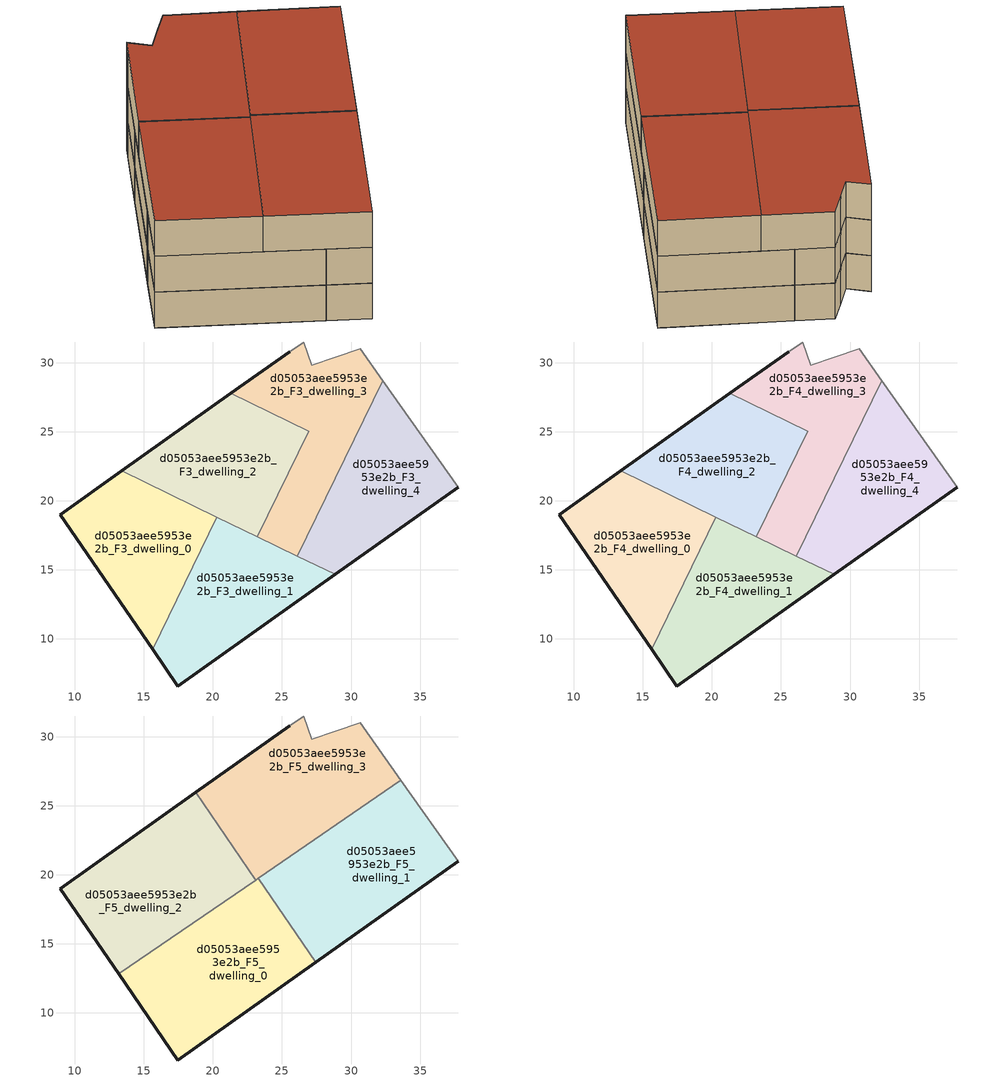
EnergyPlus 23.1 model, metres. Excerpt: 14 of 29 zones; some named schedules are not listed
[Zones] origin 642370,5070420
d05053aee5953e2b_F3_dwelling_0
 floor to d05053aee5953e2b_F2_dwelling_0 (EU_floor_Construction): 15.63,9.22 20.28,18.81 13.39,22.15 8.94,18.99 z9
 wall outside (EU_wall_Construction): 15.63,9.22 8.94,18.99 13.39,22.15 z9:12
 wall to d05053aee5953e2b_F3_dwelling_1 (EU_wall_Construction): 20.28,18.81 15.63,9.22 z9:12
 wall to d05053aee5953e2b_F3_dwelling_2 (EU_wall_Construction): 13.39,22.15 20.28,18.81 z9:12
d05053aee5953e2b_F3_dwelling_1
 floor to d05053aee5953e2b_F2_dwelling_1 (EU_floor_Construction): 28.84,14.66 20.28,18.81 15.63,9.22 17.45,6.58 z9
 wall outside (EU_wall_Construction): 28.84,14.66 17.45,6.58 15.63,9.22 z9:12
 wall to d05053aee5953e2b_F3_dwelling_3 (EU_wall_Construction): 23.22,17.39 26.12,15.98 z9:12
 wall to d05053aee5953e2b_F3_dwelling_4 (EU_wall_Construction): 26.12,15.98 28.84,14.66 z9:12
 wall to d05053aee5953e2b_F3_dwelling_2 (EU_wall_Construction): 20.28,18.81 23.22,17.39 z9:12
d05053aee5953e2b_F3_dwelling_2
 floor to d05053aee5953e2b_F2_dwelling_2 (EU_floor_Construction): 23.22,17.39 26.94,25.04 21.31,27.77 13.39,22.15 z9
 wall outside (EU_wall_Construction): 13.39,22.15 21.31,27.77 z9:12
 wall to d05053aee5953e2b_F3_dwelling_3 (EU_wall_Construction): 21.31,27.77 26.94,25.04 23.22,17.39 z9:12
d05053aee5953e2b_F3_dwelling_3
 floor to d05053aee5953e2b_F2_dwelling_3 (EU_floor_Construction): 26.12,15.98 32.29,28.7 30.66,30.99 28.86,30.39 27.16,29.79 26.56,31.49 25.56,30.79 21.31,27.77 26.94,25.04 23.22,17.39 z9
 wall outside (EU_wall_Construction): 21.31,27.77 25.56,30.79 z9:12
 wall adiabatic (EU_wall_Construction): 25.56,30.79 26.56,31.49 27.16,29.79 28.86,30.39 30.66,30.99 32.29,28.7 z9:12
 wall to d05053aee5953e2b_F3_dwelling_4 (EU_wall_Construction): 32.29,28.7 26.12,15.98 z9:12
d05053aee5953e2b_F3_dwelling_4
 floor to d05053aee5953e2b_F2_dwelling_4 (EU_floor_Construction): 37.76,20.98 32.29,28.7 26.12,15.98 28.84,14.66 z9
 wall outside (EU_wall_Construction): 37.76,20.98 28.84,14.66 z9:12
 wall adiabatic (EU_wall_Construction): 32.29,28.7 37.76,20.98 z9:12
d05053aee5953e2b_F4_dwelling_0
 floor to d05053aee5953e2b_F3_dwelling_0 (EU_floor_Construction): 15.63,9.22 20.28,18.81 13.39,22.15 8.94,18.99 z12
 wall outside (EU_wall_Construction): 15.63,9.22 8.94,18.99 13.39,22.15 z12:15
 wall to d05053aee5953e2b_F4_dwelling_1 (EU_wall_Construction): 20.28,18.81 15.63,9.22 z12:15
 wall to d05053aee5953e2b_F4_dwelling_2 (EU_wall_Construction): 13.39,22.15 20.28,18.81 z12:15
 ceiling adiabatic (EU_roof_Construction): 20.28,18.81 19.46,17.11 13.18,12.81 8.94,18.99 13.39,22.15 z15; 19.46,17.11 15.63,9.22 13.18,12.81 z15
d05053aee5953e2b_F4_dwelling_1
 floor to d05053aee5953e2b_F3_dwelling_1 (EU_floor_Construction): 28.84,14.66 20.28,18.81 15.63,9.22 17.45,6.58 z12
 wall outside (EU_wall_Construction): 28.84,14.66 17.45,6.58 15.63,9.22 z12:15
 wall to d05053aee5953e2b_F4_dwelling_3 (EU_wall_Construction): 23.22,17.39 26.12,15.98 z12:15
 wall to d05053aee5953e2b_F4_dwelling_4 (EU_wall_Construction): 26.12,15.98 28.84,14.66 z12:15
 wall to d05053aee5953e2b_F4_dwelling_2 (EU_wall_Construction): 20.28,18.81 23.22,17.39 z12:15
d05053aee5953e2b_F4_dwelling_2
 floor to d05053aee5953e2b_F3_dwelling_2 (EU_floor_Construction): 23.22,17.39 26.94,25.04 21.31,27.77 13.39,22.15 z12
 wall outside (EU_wall_Construction): 13.39,22.15 21.31,27.77 z12:15
 wall to d05053aee5953e2b_F4_dwelling_3 (EU_wall_Construction): 21.31,27.77 26.94,25.04 23.22,17.39 z12:15
d05053aee5953e2b_F4_dwelling_3
 floor to d05053aee5953e2b_F3_dwelling_3 (EU_floor_Construction): 26.12,15.98 32.29,28.7 30.66,30.99 28.86,30.39 27.16,29.79 26.56,31.49 25.56,30.79 21.31,27.77 26.94,25.04 23.22,17.39 z12
 wall outside (EU_wall_Construction): 21.31,27.77 25.56,30.79 z12:15
 wall adiabatic (EU_wall_Construction): 25.56,30.79 26.56,31.49 27.16,29.79 28.86,30.39 30.66,30.99 32.29,28.7 z12:15
 wall to d05053aee5953e2b_F4_dwelling_4 (EU_wall_Construction): 32.29,28.7 26.12,15.98 z12:15
 ceiling adiabatic (EU_roof_Construction): 23.92,18.82 25.73,16.17 23.22,17.39 z15
d05053aee5953e2b_F4_dwelling_4
 floor to d05053aee5953e2b_F3_dwelling_4 (EU_floor_Construction): 37.76,20.98 32.29,28.7 26.12,15.98 28.84,14.66 z12
 wall outside (EU_wall_Construction): 37.76,20.98 28.84,14.66 z12:15
 wall adiabatic (EU_wall_Construction): 32.29,28.7 37.76,20.98 z12:15
d05053aee5953e2b_F5_dwelling_0
 floor to d05053aee5953e2b_F4_dwelling_1 (EU_floor_Construction): 27.45,13.67 25.73,16.17 21.25,18.34 19.46,17.11 15.63,9.22 17.45,6.58 z15
 floor to d05053aee5953e2b_F4_dwelling_2 (EU_floor_Construction): 23.22,17.39 23.92,18.82 23.29,19.74 21.25,18.34 z15
 floor adiabatic (EU_floor_Construction): 17.45,6.58 15.63,9.22 19.46,17.11 21.25,18.34 25.73,16.17 23.92,18.82 23.22,17.39 21.25,18.34 23.29,19.74 13.18,12.81 z15
 wall outside (EU_wall_Construction): 27.45,13.67 17.45,6.58 13.18,12.81 z15:18
 wall to d05053aee5953e2b_F5_dwelling_1 (EU_wall_Construction): 23.29,19.74 27.45,13.67 z15:18
 wall to d05053aee5953e2b_F5_dwelling_2 (EU_wall_Construction): 13.18,12.81 23.1,19.61 z15:18
 wall to d05053aee5953e2b_F5_dwelling_3 (EU_wall_Construction): 23.1,19.61 23.29,19.74 z15:18
 roof outside (EU_roof_Construction): 23.29,19.74 27.45,13.67 17.45,6.58 13.18,12.81 z18
d05053aee5953e2b_F5_dwelling_1
 floor to d05053aee5953e2b_F4_dwelling_4 (EU_floor_Construction): 37.76,20.98 33.62,26.82 30.26,24.52 26.12,15.98 28.84,14.66 z15
 floor to d05053aee5953e2b_F4_dwelling_1 (EU_floor_Construction): 28.84,14.66 25.73,16.17 27.45,13.67 z15
 floor to d05053aee5953e2b_F4_dwelling_3 (EU_floor_Construction): 26.12,15.98 30.26,24.52 24.9,20.84 23.92,18.82 25.73,16.17 z15
 floor to d05053aee5953e2b_F4_dwelling_2 (EU_floor_Construction): 23.92,18.82 24.9,20.84 23.29,19.74 z15
 wall outside (EU_wall_Construction): 37.76,20.98 27.45,13.67 z15:18
 wall adiabatic (EU_wall_Construction): 33.62,26.82 37.76,20.98 z15:18
 wall to d05053aee5953e2b_F5_dwelling_3 (EU_wall_Construction): 23.29,19.74 33.62,26.82 z15:18
 roof outside (EU_roof_Construction): 33.62,26.82 37.76,20.98 27.45,13.67 23.29,19.74 z18
d05053aee5953e2b_F5_dwelling_2
 floor to d05053aee5953e2b_F4_dwelling_1 (EU_floor_Construction): 21.25,18.34 20.28,18.81 19.46,17.11 z15
 floor to d05053aee5953e2b_F4_dwelling_2 (EU_floor_Construction): 23.1,19.61 18.75,25.96 13.39,22.15 21.25,18.34 z15
 floor adiabatic (EU_floor_Construction): 19.46,17.11 20.28,18.81 21.25,18.34 13.39,22.15 18.75,25.96 8.94,18.99 13.18,12.81 20.86,18.07 z15
 wall outside (EU_wall_Construction): 13.18,12.81 8.94,18.99 18.75,25.96 z15:18
 wall to d05053aee5953e2b_F5_dwelling_3 (EU_wall_Construction): 18.75,25.96 23.1,19.61 z15:18
 roof outside (EU_roof_Construction): 18.75,25.96 23.1,19.61 13.18,12.81 8.94,18.99 z18
d05053aee5953e2b_F5_dwelling_3
 floor to d05053aee5953e2b_F4_dwelling_3 (EU_floor_Construction): 30.26,24.52 32.29,28.7 30.66,30.99 28.86,30.39 27.16,29.79 26.56,31.49 25.56,30.79 21.31,27.77 26.94,25.04 24.9,20.84 z15
 floor to d05053aee5953e2b_F4_dwelling_2 (EU_floor_Construction): 24.9,20.84 26.94,25.04 21.31,27.77 18.75,25.96 23.1,19.61 z15
 floor to d05053aee5953e2b_F4_dwelling_4 (EU_floor_Construction): 33.62,26.82 32.29,28.7 30.26,24.52 z15
 wall outside (EU_wall_Construction): 18.75,25.96 25.56,30.79 z15:18
 wall adiabatic (EU_wall_Construction): 25.56,30.79 26.56,31.49 27.16,29.79 28.86,30.39 30.66,30.99 33.62,26.82 z15:18
 roof outside (EU_roof_Construction): 30.66,30.99 33.62,26.82 23.1,19.61 18.75,25.96 25.56,30.79 26.56,31.49 27.16,29.79 28.86,30.39 z18
[Building]
EU S2 Campaign: North Axis=0; Terrain=City; Solar Distribution=FullExterior
[Site:Location]
Lyon-Bron: Latitude=45.75; Longitude=5; Time Zone=1; Elevation=198
[SizingPeriod:WeatherFileDays]
AnnualSizingPeriod: Begin Month=1; Begin Day of Month=1; End Month=12; End Day of Month=31; Day of Week for Start Day=Monday; Use Weather File Daylight Saving Period=No; Use Weather File Rain and Snow Indicators=No
[MATERIAL]
EU_InternalMass_Material: Roughness=MediumRough; Thickness=0.1; Conductivity=1; Density=1800; Specific Heat=900; Thermal Absorptance=0.9; Solar Absorptance=0.7; Visible Absorptance=0.7
[MATERIAL:NOMASS] Roughness=MediumRough; Thermal Absorptance=0.9; Solar Absorptance=0.7; Visible Absorptance=0.7
Name | Thermal Resistance
EU_wall_NoMass | 0.776494
EU_roof_NoMass | 0.486893
EU_floor_NoMass | 0.421597
[CONSTRUCTION]
EU_wall_Construction: EU_wall_NoMass
EU_roof_Construction: EU_roof_NoMass
EU_floor_Construction: EU_floor_NoMass
EU_InternalMass_Construction: EU_InternalMass_Material
[ZONE] Type=1; Multiplier=1; Ceiling Height=autocalculate; Floor Area=autocalculate; Part of Total Floor Area=Yes
Name | Volume
d05053aee5953e2b_F3_dwelling_0; d05053aee5953e2b_F4_dwelling_0 | 219.287
d05053aee5953e2b_F5_dwelling_0 | 274.137
d05053aee5953e2b_F3_dwelling_1; d05053aee5953e2b_F4_dwelling_1 | 219.286
d05053aee5953e2b_F5_dwelling_1; d05053aee5953e2b_F5_dwelling_2 | 274.118
d05053aee5953e2b_F3_dwelling_2; d05053aee5953e2b_F4_dwelling_2 | 219.289
d05053aee5953e2b_F3_dwelling_3; d05053aee5953e2b_F4_dwelling_3 | 219.28
d05053aee5953e2b_F5_dwelling_3 | 274.096
d05053aee5953e2b_F3_dwelling_4; d05053aee5953e2b_F4_dwelling_4 | 219.279
[INTERNALMASS] Construction=EU_InternalMass_Construction
Name | Zone or ZoneList | Surface Area
d05053aee5953e2b_F3_dwelling_0_EU_InternalMass | d05053aee5953e2b_F3_dwelling_0 | 73.0948
d05053aee5953e2b_F3_dwelling_1_EU_InternalMass | d05053aee5953e2b_F3_dwelling_1 | 73.0965
d05053aee5953e2b_F3_dwelling_2_EU_InternalMass | d05053aee5953e2b_F3_dwelling_2 | 73.0976
d05053aee5953e2b_F3_dwelling_3_EU_InternalMass | d05053aee5953e2b_F3_dwelling_3 | 73.0937
d05053aee5953e2b_F3_dwelling_4_EU_InternalMass | d05053aee5953e2b_F3_dwelling_4 | 73.092
d05053aee5953e2b_F4_dwelling_0_EU_InternalMass | d05053aee5953e2b_F4_dwelling_0 | 73.0948
d05053aee5953e2b_F4_dwelling_1_EU_InternalMass | d05053aee5953e2b_F4_dwelling_1 | 73.0965
d05053aee5953e2b_F4_dwelling_2_EU_InternalMass | d05053aee5953e2b_F4_dwelling_2 | 73.0976
d05053aee5953e2b_F4_dwelling_3_EU_InternalMass | d05053aee5953e2b_F4_dwelling_3 | 73.0937
d05053aee5953e2b_F4_dwelling_4_EU_InternalMass | d05053aee5953e2b_F4_dwelling_4 | 73.092
d05053aee5953e2b_F5_dwelling_0_EU_InternalMass | d05053aee5953e2b_F5_dwelling_0 | 91.3788
d05053aee5953e2b_F5_dwelling_1_EU_InternalMass | d05053aee5953e2b_F5_dwelling_1 | 91.3735
d05053aee5953e2b_F5_dwelling_2_EU_InternalMass | d05053aee5953e2b_F5_dwelling_2 | 91.3728
d05053aee5953e2b_F5_dwelling_3_EU_InternalMass | d05053aee5953e2b_F5_dwelling_3 | 91.366
[OTHEREQUIPMENT] Fuel Type=Electricity; Design Level Calculation Method=Watts/Area; Power per Zone Floor Area=1; Fraction Latent=0; Fraction Radiant=0; Fraction Lost=0; Carbon Dioxide Generation Rate=0; EndUse Subcategory=EU_Step8_InternalGains
Name | Zone or ZoneList or Space or SpaceList | Schedule
EU_Step8_InternalGain_d05053aee5953e2b_F3_dwelling_0_f000 | d05053aee5953e2b_F3_dwelling_0 | EU_Step8_GainSchedule_d05053aee5953e2b_F3_dwelling_0_f000
EU_Step8_InternalGain_d05053aee5953e2b_F3_dwelling_1_f000 | d05053aee5953e2b_F3_dwelling_1 | EU_Step8_GainSchedule_d05053aee5953e2b_F3_dwelling_1_f000
EU_Step8_InternalGain_d05053aee5953e2b_F3_dwelling_2_f000 | d05053aee5953e2b_F3_dwelling_2 | EU_Step8_GainSchedule_d05053aee5953e2b_F3_dwelling_2_f000
EU_Step8_InternalGain_d05053aee5953e2b_F3_dwelling_3_f000 | d05053aee5953e2b_F3_dwelling_3 | EU_Step8_GainSchedule_d05053aee5953e2b_F3_dwelling_3_f000
EU_Step8_InternalGain_d05053aee5953e2b_F3_dwelling_4_f000 | d05053aee5953e2b_F3_dwelling_4 | EU_Step8_GainSchedule_d05053aee5953e2b_F3_dwelling_4_f000
EU_Step8_InternalGain_d05053aee5953e2b_F4_dwelling_0_f000 | d05053aee5953e2b_F4_dwelling_0 | EU_Step8_GainSchedule_d05053aee5953e2b_F4_dwelling_0_f000
EU_Step8_InternalGain_d05053aee5953e2b_F4_dwelling_1_f000 | d05053aee5953e2b_F4_dwelling_1 | EU_Step8_GainSchedule_d05053aee5953e2b_F4_dwelling_1_f000
EU_Step8_InternalGain_d05053aee5953e2b_F4_dwelling_2_f000 | d05053aee5953e2b_F4_dwelling_2 | EU_Step8_GainSchedule_d05053aee5953e2b_F4_dwelling_2_f000
EU_Step8_InternalGain_d05053aee5953e2b_F4_dwelling_3_f000 | d05053aee5953e2b_F4_dwelling_3 | EU_Step8_GainSchedule_d05053aee5953e2b_F4_dwelling_3_f000
EU_Step8_InternalGain_d05053aee5953e2b_F4_dwelling_4_f000 | d05053aee5953e2b_F4_dwelling_4 | EU_Step8_GainSchedule_d05053aee5953e2b_F4_dwelling_4_f000
EU_Step8_InternalGain_d05053aee5953e2b_F5_dwelling_0_f000 | d05053aee5953e2b_F5_dwelling_0 | EU_Step8_GainSchedule_d05053aee5953e2b_F5_dwelling_0_f000
EU_Step8_InternalGain_d05053aee5953e2b_F5_dwelling_1_f000 | d05053aee5953e2b_F5_dwelling_1 | EU_Step8_GainSchedule_d05053aee5953e2b_F5_dwelling_1_f000
EU_Step8_InternalGain_d05053aee5953e2b_F5_dwelling_2_f000 | d05053aee5953e2b_F5_dwelling_2 | EU_Step8_GainSchedule_d05053aee5953e2b_F5_dwelling_2_f000
EU_Step8_InternalGain_d05053aee5953e2b_F5_dwelling_3_f000 | d05053aee5953e2b_F5_dwelling_3 | EU_Step8_GainSchedule_d05053aee5953e2b_F5_dwelling_3_f000
[ZONEVENTILATION:DESIGNFLOWRATE] Schedule=EU_AlwaysOn; Design Flow Rate Calculation Method=AirChanges/Hour; Air Changes per Hour=0.693814; Ventilation Type=Natural; Fan Pressure Rise=0; Fan Total Efficiency=1; Constant Term Coefficient=1; Temperature Term Coefficient=0; Velocity Term Coefficient=0; Velocity Squared Term Coefficient=0; Minimum Indoor Temperature=-100; Maximum Indoor Temperature=100; Delta Temperature=-100; Minimum Outdoor Temperature=-100; Maximum Outdoor Temperature=100; Maximum Wind Speed=40
Name | Zone or ZoneList or Space or SpaceList
EU_ConstantAir_d05053aee5953e2b_F3_dwelling_0 | d05053aee5953e2b_F3_dwelling_0
EU_ConstantAir_d05053aee5953e2b_F3_dwelling_1 | d05053aee5953e2b_F3_dwelling_1
EU_ConstantAir_d05053aee5953e2b_F3_dwelling_2 | d05053aee5953e2b_F3_dwelling_2
EU_ConstantAir_d05053aee5953e2b_F3_dwelling_3 | d05053aee5953e2b_F3_dwelling_3
EU_ConstantAir_d05053aee5953e2b_F3_dwelling_4 | d05053aee5953e2b_F3_dwelling_4
EU_ConstantAir_d05053aee5953e2b_F4_dwelling_0 | d05053aee5953e2b_F4_dwelling_0
EU_ConstantAir_d05053aee5953e2b_F4_dwelling_1 | d05053aee5953e2b_F4_dwelling_1
EU_ConstantAir_d05053aee5953e2b_F4_dwelling_2 | d05053aee5953e2b_F4_dwelling_2
EU_ConstantAir_d05053aee5953e2b_F4_dwelling_3 | d05053aee5953e2b_F4_dwelling_3
EU_ConstantAir_d05053aee5953e2b_F4_dwelling_4 | d05053aee5953e2b_F4_dwelling_4
EU_ConstantAir_d05053aee5953e2b_F5_dwelling_0 | d05053aee5953e2b_F5_dwelling_0
EU_ConstantAir_d05053aee5953e2b_F5_dwelling_1 | d05053aee5953e2b_F5_dwelling_1
EU_ConstantAir_d05053aee5953e2b_F5_dwelling_2 | d05053aee5953e2b_F5_dwelling_2
EU_ConstantAir_d05053aee5953e2b_F5_dwelling_3 | d05053aee5953e2b_F5_dwelling_3
[HVACTEMPLATE:ZONE:IDEALLOADSAIRSYSTEM] System Availability Schedule=EU_AlwaysOn; Maximum Heating Supply Air Temperature=50; Minimum Cooling Supply Air Temperature=13; Maximum Heating Supply Air Humidity Ratio=0.0156; Minimum Cooling Supply Air Humidity Ratio=0.0077; Heating Limit=NoLimit; Cooling Limit=NoLimit; Heating Availability Schedule=EU_AlwaysOn; Cooling Availability Schedule=EU_CoolingOff; Dehumidification Control Type=ConstantSensibleHeatRatio; Cooling Sensible Heat Ratio=0.7; Dehumidification Setpoint=60; Humidification Control Type=None; Humidification Setpoint=30; Outdoor Air Method=None; Outdoor Air Flow Rate per Person=0.00944; Outdoor Air Flow Rate per Zone Floor Area=0; Outdoor Air Flow Rate per Zone=0; Demand Controlled Ventilation Type=None; Outdoor Air Economizer Type=NoEconomizer; Heat Recovery Type=None; Sensible Heat Recovery Effectiveness=0.7; Latent Heat Recovery Effectiveness=0.65
Name | Template Thermostat
d05053aee5953e2b_F3_dwelling_0 | EU_HeatOnly_d05053aee5953e2b_F3_dwelling_0
d05053aee5953e2b_F3_dwelling_1 | EU_HeatOnly_d05053aee5953e2b_F3_dwelling_1
d05053aee5953e2b_F3_dwelling_2 | EU_HeatOnly_d05053aee5953e2b_F3_dwelling_2
d05053aee5953e2b_F3_dwelling_3 | EU_HeatOnly_d05053aee5953e2b_F3_dwelling_3
d05053aee5953e2b_F3_dwelling_4 | EU_HeatOnly_d05053aee5953e2b_F3_dwelling_4
d05053aee5953e2b_F4_dwelling_0 | EU_HeatOnly_d05053aee5953e2b_F4_dwelling_0
d05053aee5953e2b_F4_dwelling_1 | EU_HeatOnly_d05053aee5953e2b_F4_dwelling_1
d05053aee5953e2b_F4_dwelling_2 | EU_HeatOnly_d05053aee5953e2b_F4_dwelling_2
d05053aee5953e2b_F4_dwelling_3 | EU_HeatOnly_d05053aee5953e2b_F4_dwelling_3
d05053aee5953e2b_F4_dwelling_4 | EU_HeatOnly_d05053aee5953e2b_F4_dwelling_4
d05053aee5953e2b_F5_dwelling_0 | EU_HeatOnly_d05053aee5953e2b_F5_dwelling_0
d05053aee5953e2b_F5_dwelling_1 | EU_HeatOnly_d05053aee5953e2b_F5_dwelling_1
d05053aee5953e2b_F5_dwelling_2 | EU_HeatOnly_d05053aee5953e2b_F5_dwelling_2
d05053aee5953e2b_F5_dwelling_3 | EU_HeatOnly_d05053aee5953e2b_F5_dwelling_3
[SIZING:ZONE] Zone Cooling Design Supply Air Temperature Input Method=SupplyAirTemperature; Zone Cooling Design Supply Air Temperature=13; Zone Heating Design Supply Air Temperature Input Method=SupplyAirTemperature; Zone Heating Design Supply Air Temperature=50; Zone Cooling Design Supply Air Humidity Ratio=0.008; Zone Heating Design Supply Air Humidity Ratio=0.008; Cooling Design Air Flow Method=DesignDay; Cooling Design Air Flow Rate=0; Cooling Minimum Air Flow per Zone Floor Area=0.000762; Cooling Minimum Air Flow=0; Cooling Minimum Air Flow Fraction=0.2; Heating Design Air Flow Method=DesignDay; Heating Design Air Flow Rate=0; Heating Maximum Air Flow per Zone Floor Area=0.002032; Heating Maximum Air Flow=0.141576; Heating Maximum Air Flow Fraction=0.3; Account for Dedicated Outdoor Air System=No; Dedicated Outdoor Air System Control Strategy=NeutralSupplyAir; Dedicated Outdoor Air Low Setpoint Temperature for Design=autosize; Dedicated Outdoor Air High Setpoint Temperature for Design=autosize; Zone Load Sizing Method=Sensible Load Only No Latent Load; Zone Latent Cooling Design Supply Air Humidity Ratio Input Method=HumidityRatioDifference; Zone Cooling Design Supply Air Humidity Ratio Difference=0.005; Zone Latent Heating Design Supply Air Humidity Ratio Input Method=HumidityRatioDifference; Zone Humidification Design Supply Air Humidity Ratio Difference=0.005
d05053aee5953e2b_F3_dwelling_0; d05053aee5953e2b_F3_dwelling_1; d05053aee5953e2b_F3_dwelling_2; d05053aee5953e2b_F3_dwelling_3; d05053aee5953e2b_F3_dwelling_4; d05053aee5953e2b_F4_dwelling_0; d05053aee5953e2b_F4_dwelling_1; d05053aee5953e2b_F4_dwelling_2; d05053aee5953e2b_F4_dwelling_3; d05053aee5953e2b_F4_dwelling_4; d05053aee5953e2b_F5_dwelling_0; d05053aee5953e2b_F5_dwelling_1; d05053aee5953e2b_F5_dwelling_2; d05053aee5953e2b_F5_dwelling_3
[SCHEDULE:FILE] Column Number=1; Rows to Skip at Top=0; Number of Hours of Data=8760; Column Separator=Comma; Interpolate to Timestep=No; Minutes per Item=60; Adjust Schedule for Daylight Savings=Yes
Name | File
EU_Step8_GainSchedule_d05053aee5953e2b_F3_dwelling_0_f000 | ../../schedules/d05053aee5953e2b/d05053aee5953e2b_F3_dwelling_0_f000_gain.csv
EU_Step8_GainSchedule_d05053aee5953e2b_F3_dwelling_1_f000 | ../../schedules/d05053aee5953e2b/d05053aee5953e2b_F3_dwelling_1_f000_gain.csv
EU_Step8_GainSchedule_d05053aee5953e2b_F3_dwelling_2_f000 | ../../schedules/d05053aee5953e2b/d05053aee5953e2b_F3_dwelling_2_f000_gain.csv
